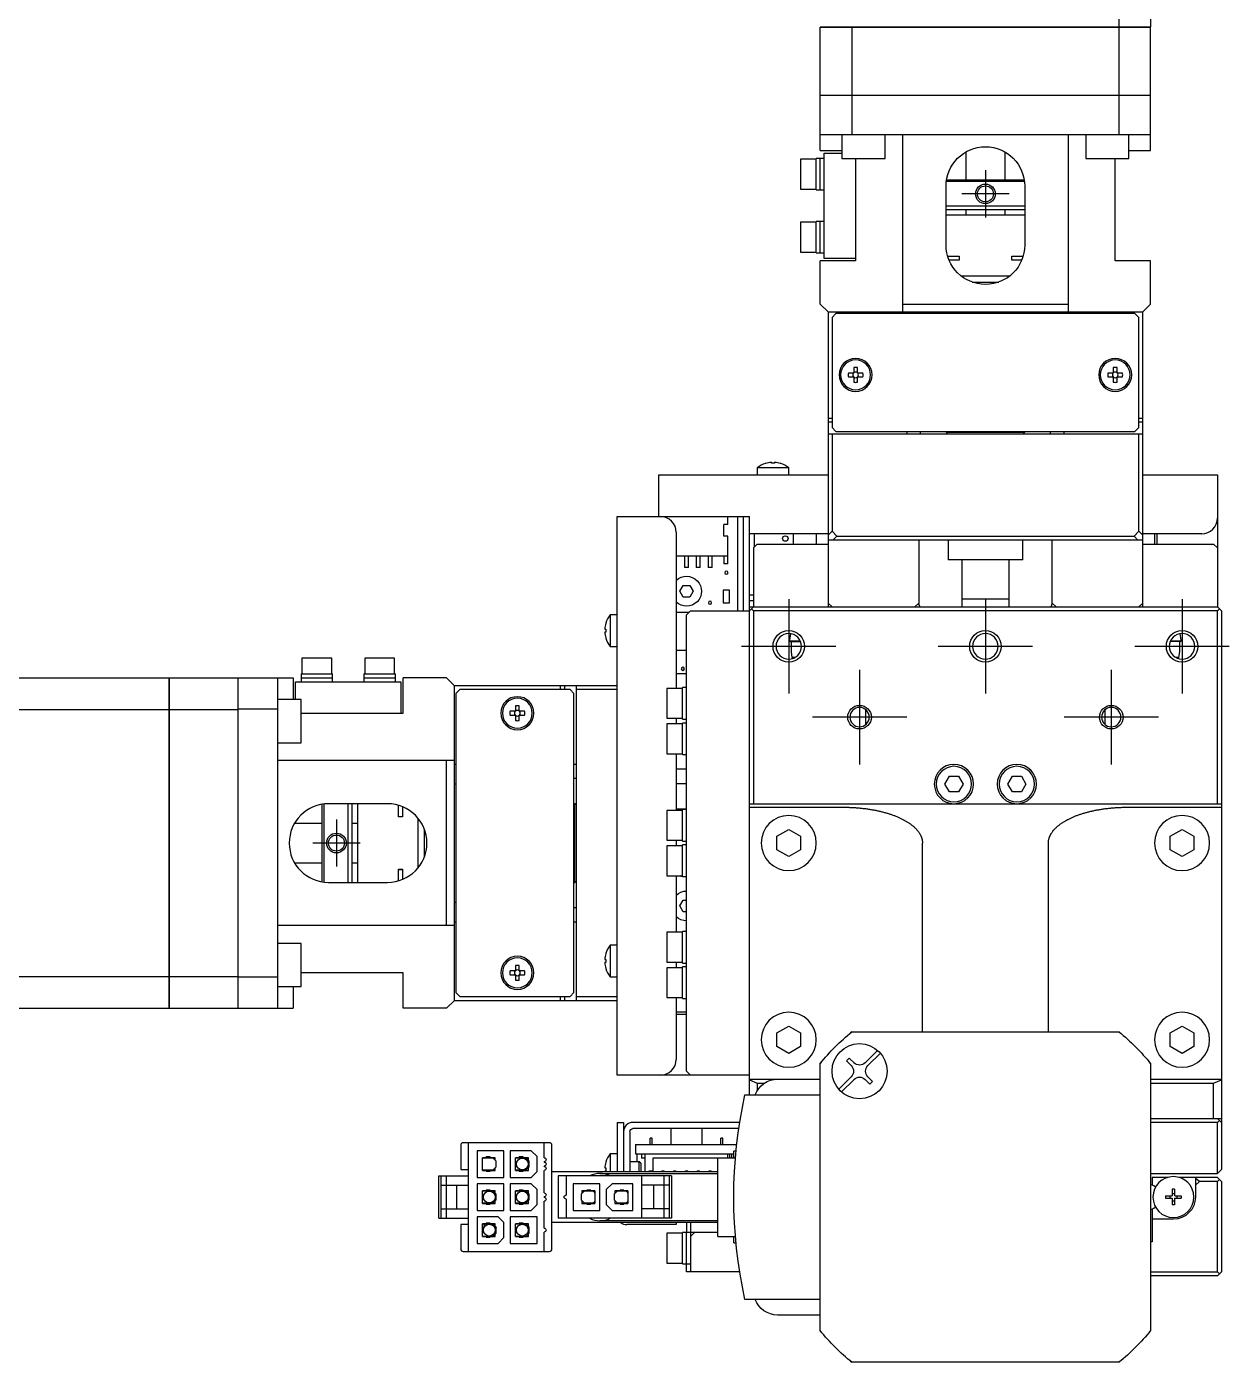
# Model space of a CAD drawing. Extents: x 0 to 1659, y -8 to 1394.
# Drawn here: x 636.3 to 789.2, y 543.5 to 713.2 of the extents above; entities that cross this region are included whole.
import ezdxf

# ---------------------------------------------------------------- set-up
doc = ezdxf.new("R2010")
doc.units = 0
doc.header["$LTSCALE"] = 0.5
doc.linetypes.add('CENTER', pattern=[50.8, 31.75, -6.35, 6.35, -6.35])
for name, color, linetype in [('MSM_CENTER', 1, 'CENTER'), ('MSM_CONTINUOUS', 7, 'CONTINUOUS'), ('MSM_NARROW', 5, 'CONTINUOUS')]:
    doc.layers.add(name, color=color, linetype=linetype)

msp = doc.modelspace()

# ---------------------------------------------------------------- linework, layer by layer
at = {"layer": 'MSM_CENTER'}
for p, q in [((758.15, 694.97), (758.15, 688.97)), ((761.15, 691.97), (755.15, 691.97)), ((733.15, 640.47), (733.15, 628.47)), ((758.15, 640.47), (758.15, 628.47)), ((783.15, 640.47), (783.15, 628.47)), ((739.15, 634.47), (727.15, 634.47)), ((764.15, 634.47), (752.15, 634.47)), ((789.15, 634.47), (777.15, 634.47)), ((742.15, 631.47), (742.15, 619.47)), ((774.15, 631.47), (774.15, 619.47)), ((748.15, 625.47), (736.15, 625.47)), ((780.15, 625.47), (768.15, 625.47)), ((675.65, 612.47), (675.65, 606.47)), ((678.65, 609.47), (672.65, 609.47))]:
    msp.add_line(p, q, dxfattribs=at)
at = {"layer": 'MSM_CONTINUOUS'}
for p, q in [((775.12, 737.17), (775.12, 713.22)), ((779.15, 737.17), (779.15, 713.22)), ((737.15, 713.22), (779.15, 713.22)), ((737.15, 713.17), (779.15, 713.17)), ((737.15, 697.47), (737.15, 713.17)), ((737.2, 713.22), (737.2, 713.17)), ((741.18, 713.17), (741.18, 704.47)), ((741.44, 713.22), (741.44, 713.17)), ((774.87, 713.22), (774.87, 713.17)), ((775.12, 713.17), (775.12, 704.47)), ((779.1, 713.22), (779.1, 713.17)), ((779.15, 697.47), (779.15, 713.17)), ((779.15, 704.47), (737.15, 704.47)), ((741.15, 704.47), (741.15, 699.47)), ((775.15, 699.47), (775.15, 704.47)), ((779.15, 699.47), (737.15, 699.47)), ((739.9, 699.47), (739.9, 696.47)), ((745.4, 696.47), (745.4, 699.47)), ((747.65, 676.97), (747.65, 699.47)), ((768.65, 699.47), (768.65, 676.97)), ((770.9, 699.47), (770.9, 696.47)), ((776.4, 696.47), (776.4, 699.47)), ((734.65, 696.37), (734.65, 692.57)), ((736.65, 696.37), (734.65, 696.37)), ((736.65, 692.47), (736.65, 696.47)), ((737.65, 696.47), (736.65, 696.47)), ((737.15, 697.47), (739.9, 697.47)), ((737.15, 692.47), (737.15, 696.47)), ((737.65, 683.77), (737.65, 697.17)), ((737.65, 697.17), (739.9, 697.17)), ((739.9, 696.47), (745.4, 696.47)), ((741.65, 696.47), (741.65, 683.47)), ((755.65, 697.3), (755.65, 693.77)), ((760.65, 693.77), (760.65, 697.3)), ((770.9, 696.47), (776.4, 696.47)), ((774.65, 683.47), (774.65, 696.47)), ((776.4, 697.47), (779.15, 697.47)), ((753.15, 685.47), (753.15, 692.97)), ((763.12, 693.57), (753.19, 693.57)), ((753.22, 693.77), (763.09, 693.77)), ((763.15, 692.97), (763.15, 685.47)), ((734.65, 692.57), (736.65, 692.57)), ((736.65, 692.47), (737.65, 692.47)), ((753.15, 690.47), (763.15, 690.47)), ((753.15, 689.97), (763.15, 689.97)), ((763.15, 689.27), (753.15, 689.27)), ((755.65, 689.97), (755.65, 689.27)), ((760.65, 689.27), (760.65, 689.97)), ((734.65, 688.37), (734.65, 684.57)), ((736.65, 688.37), (734.65, 688.37)), ((736.65, 684.47), (736.65, 688.47)), ((737.65, 688.47), (736.65, 688.47)), ((737.15, 684.47), (737.15, 688.47)), ((734.65, 684.57), (736.65, 684.57)), ((736.65, 684.47), (737.65, 684.47)), ((741.65, 683.47), (737.15, 683.47)), ((737.15, 677.97), (737.15, 683.47)), ((741.65, 683.77), (737.65, 683.77)), ((753.35, 684.07), (754.82, 684.07)), ((754.82, 683.57), (753.53, 683.57)), ((754.8, 684.07), (754.8, 683.57)), ((754.82, 684.07), (754.82, 683.57)), ((761.49, 684.07), (762.95, 684.07)), ((761.49, 683.57), (761.49, 684.07)), ((762.78, 683.57), (761.49, 683.57)), ((761.5, 683.57), (761.5, 684.07)), ((779.15, 683.47), (774.65, 683.47)), ((779.15, 677.97), (779.15, 683.47)), ((755.02, 681.57), (761.28, 681.57)), ((756.45, 680.77), (759.86, 680.77)), ((756.9, 680.77), (756.9, 680.63)), ((759.4, 680.63), (759.4, 680.77)), ((737.15, 677.97), (738.15, 676.97)), ((747.65, 677.97), (768.65, 677.97)), ((778.15, 676.97), (779.15, 677.97)), ((738.15, 676.97), (778.15, 676.97)), ((738.15, 676.97), (738.15, 639.47)), ((739.15, 676.77), (738.65, 676.27)), ((738.65, 676.27), (738.65, 662.27)), ((777.15, 676.77), (739.15, 676.77)), ((748.15, 676.97), (748.15, 676.77)), ((750.65, 676.97), (750.65, 676.77)), ((765.65, 676.77), (765.65, 676.97)), ((768.15, 676.77), (768.15, 676.97)), ((777.65, 676.27), (777.15, 676.77)), ((777.65, 662.27), (777.65, 676.27)), ((778.15, 639.47), (778.15, 676.97)), ((741.41, 669.21), (740.73, 669.21)), ((741.41, 669.89), (741.41, 669.21)), ((741.89, 669.21), (741.89, 669.89)), ((742.57, 669.21), (741.89, 669.21)), ((774.41, 669.21), (773.73, 669.21)), ((774.41, 669.89), (774.41, 669.21)), ((774.89, 669.21), (774.89, 669.89)), ((775.57, 669.21), (774.89, 669.21)), ((740.73, 668.73), (741.41, 668.73)), ((741.41, 668.73), (741.41, 668.05)), ((741.89, 668.05), (741.89, 668.73)), ((741.89, 668.73), (742.57, 668.73)), ((773.73, 668.73), (774.41, 668.73)), ((774.41, 668.73), (774.41, 668.05)), ((774.89, 668.05), (774.89, 668.73)), ((774.89, 668.73), (775.57, 668.73)), ((738.15, 663.47), (738.65, 663.47)), ((738.65, 662.97), (738.15, 662.97)), ((738.65, 662.27), (739.15, 661.77)), ((777.15, 661.77), (777.65, 662.27)), ((777.65, 663.47), (778.15, 663.47)), ((778.15, 662.97), (777.65, 662.97)), ((738.15, 661.47), (778.15, 661.47)), ((738.65, 661.47), (738.65, 649.09)), ((739.15, 661.77), (777.15, 661.77)), ((748.15, 661.77), (748.15, 661.47)), ((749.9, 661.47), (749.9, 661.77)), ((753.15, 661.77), (753.15, 661.67)), ((753.15, 661.67), (763.15, 661.67)), ((753.15, 661.67), (753.35, 661.47)), ((762.95, 661.47), (763.15, 661.67)), ((763.15, 661.67), (763.15, 661.77)), ((766.4, 661.77), (766.4, 661.47)), ((768.15, 661.47), (768.15, 661.77)), ((777.65, 649.09), (777.65, 661.47)), ((733.15, 657.17), (729.15, 657.17)), ((729.15, 657.17), (729.15, 656.27)), ((730.22, 657.73), (730.2, 657.73)), ((730.95, 657.73), (730.95, 657.86)), ((731.35, 657.73), (730.95, 657.73)), ((731.35, 657.86), (731.35, 657.73)), ((732.1, 657.73), (732.08, 657.73)), ((733.15, 656.27), (733.15, 657.17)), ((716.65, 656.27), (738.15, 656.27)), ((716.65, 650.97), (716.65, 656.27)), ((778.15, 656.27), (787.65, 656.27)), ((787.65, 656.27), (787.65, 639.47)), ((711.35, 579.97), (711.35, 650.97)), ((711.35, 650.97), (728.15, 650.97)), ((725.4, 649.97), (725.4, 650.97)), ((726.65, 650.97), (726.65, 638.97)), ((727.35, 650.97), (727.35, 638.97)), ((728.15, 577.47), (728.15, 650.97)), ((718.85, 648.97), (718.85, 629.12)), ((725.4, 649.97), (724.9, 649.97)), ((724.9, 648.47), (724.9, 649.97)), ((725.4, 648.47), (724.9, 648.47)), ((725.4, 644.97), (725.4, 648.47)), ((738.15, 648.77), (728.15, 648.77)), ((728.81, 647.13), (728.81, 648.77)), ((733.71, 648.77), (733.71, 647.47)), ((736.65, 648.77), (736.65, 647.47)), ((738.15, 648.59), (738.65, 649.09)), ((738.65, 649.09), (739.27, 648.47)), ((739.27, 648.47), (738.77, 647.97)), ((739.27, 648.47), (777.04, 648.47)), ((777.04, 648.47), (777.65, 649.09)), ((777.54, 647.97), (777.04, 648.47)), ((777.65, 649.09), (778.15, 648.59)), ((785.65, 648.77), (778.15, 648.77)), ((779.65, 648.77), (779.65, 647.47)), ((779.95, 648.77), (779.95, 647.47)), ((729.15, 647.47), (728.65, 646.97)), ((728.65, 646.97), (728.65, 639.47)), ((729.15, 647.47), (738.15, 647.47)), ((778.15, 647.97), (738.15, 647.97)), ((749.67, 647.97), (749.67, 639.97)), ((753.4, 647.97), (753.4, 645.47)), ((762.9, 645.47), (762.9, 647.97)), ((766.64, 639.97), (766.64, 647.97)), ((778.15, 647.47), (787.15, 647.47)), ((787.65, 646.97), (787.15, 647.47)), ((718.85, 645.97), (725.4, 645.97)), ((718.9, 644.47), (718.9, 645.97)), ((719.9, 645.97), (719.9, 644.47)), ((720.4, 644.47), (720.4, 645.97)), ((721.4, 645.97), (721.4, 644.47)), ((721.9, 644.47), (721.9, 645.97)), ((722.9, 645.97), (722.9, 644.47)), ((723.4, 644.47), (723.4, 645.97)), ((724.9, 645.97), (724.9, 644.97)), ((762.9, 645.47), (753.4, 645.47)), ((755.15, 645.47), (755.15, 639.47)), ((761.15, 639.47), (761.15, 645.47)), ((718.9, 644.47), (718.85, 644.47)), ((720.4, 644.47), (719.9, 644.47)), ((721.9, 644.47), (721.4, 644.47)), ((723.4, 644.47), (722.9, 644.47)), ((725.4, 644.97), (724.9, 644.97)), ((719.29, 641.47), (719.72, 642.22)), ((719.72, 642.22), (720.59, 642.22)), ((720.59, 642.22), (721.02, 641.47)), ((719.72, 640.72), (719.29, 641.47)), ((720.59, 640.72), (719.72, 640.72)), ((721.02, 641.47), (720.59, 640.72)), ((724.83, 641.61), (724.83, 640.01)), ((725.63, 641.61), (724.83, 641.61)), ((724.83, 640.01), (725.63, 640.01)), ((725.63, 640.01), (725.63, 641.61)), ((728.65, 640.97), (728.15, 640.97)), ((728.65, 640.27), (728.15, 640.27)), ((738.65, 639.47), (738.15, 639.97)), ((749.67, 639.97), (749.17, 639.47)), ((761.15, 640.47), (755.15, 640.47)), ((767.14, 639.47), (766.64, 639.97)), ((778.15, 639.97), (777.65, 639.47)), ((710.45, 638.47), (710.45, 634.47)), ((711.35, 638.47), (710.45, 638.47)), ((718.85, 638.82), (720.5, 638.82)), ((720.65, 638.97), (720.15, 638.47)), ((720.15, 580.47), (720.15, 638.47)), ((720.65, 638.97), (728.15, 638.97)), ((728.15, 639.47), (787.65, 639.47)), ((728.4, 639.22), (728.15, 638.97)), ((728.65, 639.47), (728.4, 639.22)), ((728.65, 638.97), (728.4, 639.22)), ((728.65, 638.97), (728.65, 614.47)), ((787.65, 638.97), (728.65, 638.97)), ((788.15, 638.97), (787.65, 639.47)), ((787.9, 639.22), (787.65, 638.97)), ((787.65, 614.47), (787.65, 638.97)), ((788.15, 638.97), (788.15, 567.97)), ((709.77, 636.67), (709.9, 636.67)), ((709.9, 637.42), (709.9, 637.4)), ((709.9, 636.67), (709.9, 636.27)), ((709.9, 636.27), (709.77, 636.27)), ((709.9, 635.54), (709.9, 635.52)), ((733.38, 636.08), (733.25, 635.25)), ((733.25, 635.25), (733.25, 635.17)), ((733.25, 635.17), (733.26, 635.07)), ((733.25, 635.17), (734.61, 635.17)), ((733.25, 635.17), (733.35, 635.07)), ((733.26, 635.07), (734.66, 635.07)), ((733.46, 635.07), (733.45, 633.75)), ((783.05, 635.07), (781.65, 635.07)), ((781.69, 635.17), (783.05, 635.17)), ((782.85, 633.75), (782.85, 635.07)), ((783.05, 635.25), (782.92, 636.11)), ((782.95, 635.07), (783.05, 635.17)), ((783.05, 635.17), (783.05, 635.25)), ((783.05, 635.17), (783.05, 635.25)), ((783.05, 635.07), (783.05, 635.17)), ((710.45, 634.47), (711.35, 634.47)), ((720.15, 633.92), (718.85, 633.92)), ((733.45, 633.75), (733.55, 633.07)), ((782.75, 633.07), (782.85, 633.75)), ((675.05, 632.97), (671.25, 632.97)), ((671.25, 632.97), (671.25, 630.97)), ((675.05, 630.97), (675.05, 632.97)), ((683.05, 632.97), (679.25, 632.97)), ((679.25, 632.97), (679.25, 630.97)), ((683.05, 630.97), (683.05, 632.97)), ((733.55, 633.07), (733.81, 632.99)), ((733.97, 633.07), (733.59, 633.07)), ((782.75, 633.07), (782.34, 633.07)), ((782.49, 632.99), (782.75, 633.07)), ((618.15, 630.47), (654.4, 630.47)), ((654.4, 588.47), (654.4, 630.47)), ((654.4, 630.42), (654.45, 630.42)), ((654.45, 588.47), (654.45, 630.47)), ((654.45, 630.47), (670.15, 630.47)), ((663.15, 588.47), (663.15, 630.47)), ((668.15, 630.47), (668.15, 588.47)), ((670.15, 630.47), (670.15, 627.72)), ((670.45, 627.72), (670.45, 629.97)), ((670.45, 629.97), (683.85, 629.97)), ((671.15, 630.97), (675.15, 630.97)), ((671.15, 630.97), (671.15, 629.97)), ((671.15, 630.47), (675.15, 630.47)), ((675.15, 629.97), (675.15, 630.97)), ((679.15, 630.97), (683.15, 630.97)), ((679.15, 630.97), (679.15, 629.97)), ((679.15, 630.47), (683.15, 630.47)), ((683.15, 629.97), (683.15, 630.97)), ((683.85, 629.97), (683.85, 625.97)), ((684.15, 625.97), (684.15, 630.47)), ((689.65, 630.47), (684.15, 630.47)), ((690.65, 629.47), (689.65, 630.47)), ((720.15, 630.97), (718.85, 630.97)), ((690.65, 589.47), (690.65, 629.47)), ((711.35, 629.47), (690.65, 629.47)), ((691.35, 628.97), (690.85, 628.47)), ((690.85, 628.47), (690.85, 590.47)), ((705.35, 628.97), (691.35, 628.97)), ((704.15, 628.97), (704.15, 629.47)), ((704.65, 629.47), (704.65, 628.97)), ((705.85, 628.47), (705.35, 628.97)), ((705.85, 590.47), (705.85, 628.47)), ((706.15, 589.47), (706.15, 629.47)), ((711.35, 628.97), (706.15, 628.97)), ((717.65, 629.12), (717.65, 625.32)), ((719.65, 629.12), (717.65, 629.12)), ((719.65, 625.22), (719.65, 629.22)), ((720.15, 629.22), (719.65, 629.22)), ((630.45, 626.44), (654.4, 626.44)), ((654.45, 626.44), (663.15, 626.44)), ((668.15, 626.47), (663.15, 626.47)), ((671.15, 627.72), (668.15, 627.72)), ((671.15, 622.22), (671.15, 627.72)), ((698.41, 626.89), (698.41, 626.21)), ((698.89, 626.21), (698.89, 626.89)), ((742.95, 624.54), (742.95, 626.41)), ((773.35, 626.41), (773.35, 624.54)), ((654.4, 626.19), (654.45, 626.19)), ((671.15, 625.97), (684.15, 625.97)), ((698.41, 626.21), (697.73, 626.21)), ((697.73, 625.73), (698.41, 625.73)), ((698.41, 625.73), (698.41, 625.05)), ((699.57, 626.21), (698.89, 626.21)), ((698.89, 625.05), (698.89, 625.73)), ((698.89, 625.73), (699.57, 625.73)), ((717.65, 625.32), (719.65, 625.32)), ((718.85, 625.32), (718.85, 624.62)), ((719.65, 625.22), (720.15, 625.22)), ((719.65, 620.72), (719.65, 624.72)), ((720.15, 624.72), (719.65, 624.72)), ((717.65, 624.62), (717.65, 620.82)), ((719.65, 624.62), (717.65, 624.62)), ((668.15, 622.22), (671.15, 622.22)), ((690.65, 619.97), (668.15, 619.97)), ((689.65, 598.97), (689.65, 619.97)), ((717.65, 620.82), (719.65, 620.82)), ((718.85, 620.82), (718.85, 613.62)), ((719.65, 620.72), (720.15, 620.72)), ((690.85, 619.47), (690.65, 619.47)), ((706.15, 619.47), (705.85, 619.47)), ((718.85, 618.89), (720.15, 618.89)), ((753, 616.97), (753.58, 617.97)), ((753.58, 617.97), (754.73, 617.97)), ((754.73, 617.97), (755.31, 616.97)), ((761, 616.97), (761.58, 617.97)), ((761.58, 617.97), (762.73, 617.97)), ((762.73, 617.97), (763.31, 616.97)), ((690.85, 616.97), (690.65, 616.97)), ((705.85, 617.72), (706.15, 617.72)), ((720.15, 617.01), (718.85, 617.01)), ((753.58, 615.97), (753, 616.97)), ((755.31, 616.97), (754.73, 615.97)), ((761.58, 615.97), (761, 616.97)), ((763.31, 616.97), (762.73, 615.97)), ((754.73, 615.97), (753.58, 615.97)), ((762.73, 615.97), (761.58, 615.97)), ((673.85, 604.54), (673.85, 614.41)), ((674.05, 614.44), (674.05, 604.51)), ((682.15, 614.47), (674.65, 614.47)), ((677.15, 604.47), (677.15, 614.47)), ((677.65, 604.47), (677.65, 614.47)), ((678.35, 614.47), (678.35, 604.47)), ((683.55, 612.81), (683.55, 614.27)), ((684.05, 612.82), (683.55, 612.82)), ((684.05, 612.81), (683.55, 612.81)), ((684.05, 614.1), (684.05, 612.81)), ((705.95, 614.47), (705.85, 614.47)), ((705.95, 604.47), (705.95, 614.47)), ((706.15, 614.27), (705.95, 614.47)), ((717.65, 613.62), (717.65, 609.82)), ((719.65, 613.62), (717.65, 613.62)), ((718.85, 613.81), (720.15, 613.81)), ((719.65, 609.72), (719.65, 613.72)), ((720.15, 613.72), (719.65, 613.72)), ((728.15, 614.47), (788.15, 614.47)), ((728.15, 614.02), (740.15, 614.02)), ((776.15, 614.02), (788.15, 614.02)), ((673.85, 611.97), (670.32, 611.97)), ((678.35, 611.97), (677.65, 611.97)), ((686.05, 606.34), (686.05, 612.6)), ((686.85, 607.77), (686.85, 611.18)), ((731.65, 610.34), (733.15, 611.21)), ((733.15, 611.21), (734.65, 610.34)), ((781.65, 610.34), (783.15, 611.21)), ((783.15, 611.21), (784.65, 610.34)), ((686.99, 610.72), (686.85, 610.72)), ((717.65, 609.82), (719.65, 609.82)), ((718.85, 609.82), (718.85, 609.12)), ((719.65, 609.72), (720.15, 609.72)), ((731.65, 608.61), (731.65, 610.34)), ((734.65, 610.34), (734.65, 608.61)), ((750.15, 585.47), (750.15, 609.46)), ((766.15, 585.47), (766.15, 609.46)), ((781.65, 608.61), (781.65, 610.34)), ((784.65, 610.34), (784.65, 608.61)), ((686.85, 608.22), (686.99, 608.22)), ((717.65, 609.12), (717.65, 605.32)), ((719.65, 609.12), (717.65, 609.12)), ((719.65, 605.22), (719.65, 609.22)), ((720.15, 609.22), (719.65, 609.22)), ((733.15, 607.74), (731.65, 608.61)), ((734.65, 608.61), (733.15, 607.74)), ((783.15, 607.74), (781.65, 608.61)), ((784.65, 608.61), (783.15, 607.74)), ((670.32, 606.97), (673.85, 606.97)), ((677.65, 606.97), (678.35, 606.97)), ((683.55, 606.14), (684.05, 606.14)), ((683.55, 604.67), (683.55, 606.14)), ((683.55, 606.12), (684.05, 606.12)), ((684.05, 606.14), (684.05, 604.85)), ((674.65, 604.47), (682.15, 604.47)), ((705.85, 604.47), (705.95, 604.47)), ((705.95, 604.47), (706.15, 604.67)), ((717.65, 605.32), (719.65, 605.32)), ((718.85, 605.32), (718.85, 598.12)), ((719.65, 605.22), (720.15, 605.22)), ((690.65, 601.97), (690.85, 601.97)), ((706.15, 601.22), (705.85, 601.22)), ((719.29, 601.47), (719.72, 602.22)), ((719.72, 600.72), (719.29, 601.47)), ((719.72, 602.22), (720.15, 602.22)), ((690.65, 599.47), (690.85, 599.47)), ((705.85, 599.47), (706.15, 599.47)), ((720.15, 600.72), (719.72, 600.72)), ((690.65, 598.97), (668.15, 598.97)), ((717.65, 598.12), (717.65, 594.32)), ((719.65, 598.12), (717.65, 598.12)), ((719.65, 594.22), (719.65, 598.22)), ((720.15, 598.22), (719.65, 598.22)), ((671.15, 596.72), (668.15, 596.72)), ((671.15, 591.22), (671.15, 596.72)), ((710.45, 596.47), (710.45, 592.47)), ((711.35, 596.47), (710.45, 596.47)), ((709.77, 594.67), (709.9, 594.67)), ((709.9, 594.27), (709.77, 594.27)), ((709.9, 595.42), (709.9, 595.4)), ((709.9, 594.67), (709.9, 594.27)), ((717.65, 594.32), (719.65, 594.32)), ((718.85, 594.32), (718.85, 593.62)), ((719.65, 594.22), (720.15, 594.22)), ((630.45, 592.5), (654.4, 592.5)), ((654.4, 592.76), (654.45, 592.76)), ((654.45, 592.5), (663.15, 592.5)), ((663.15, 592.47), (668.15, 592.47)), ((684.15, 592.97), (671.15, 592.97)), ((684.15, 588.47), (684.15, 592.97)), ((698.41, 593.21), (697.73, 593.21)), ((697.73, 592.73), (698.41, 592.73)), ((698.41, 593.89), (698.41, 593.21)), ((698.41, 592.73), (698.41, 592.05)), ((698.89, 593.21), (698.89, 593.89)), ((699.57, 593.21), (698.89, 593.21)), ((698.89, 592.05), (698.89, 592.73)), ((698.89, 592.73), (699.57, 592.73)), ((709.9, 593.54), (709.9, 593.52)), ((710.45, 592.47), (711.35, 592.47)), ((717.65, 593.62), (717.65, 589.82)), ((719.65, 593.62), (717.65, 593.62)), ((719.65, 589.72), (719.65, 593.72)), ((720.15, 593.72), (719.65, 593.72)), ((668.15, 591.22), (671.15, 591.22)), ((670.15, 591.22), (670.15, 588.47)), ((689.65, 588.47), (690.65, 589.47)), ((690.65, 589.47), (711.35, 589.47)), ((690.85, 590.47), (691.35, 589.97)), ((691.35, 589.97), (705.35, 589.97)), ((704.15, 589.47), (704.15, 589.97)), ((704.65, 589.97), (704.65, 589.47)), ((705.35, 589.97), (705.85, 590.47)), ((706.15, 589.97), (711.35, 589.97)), ((717.65, 589.82), (719.65, 589.82)), ((718.85, 589.82), (718.85, 581.97)), ((719.65, 589.72), (720.15, 589.72)), ((630.45, 588.47), (654.4, 588.47)), ((654.4, 588.52), (654.45, 588.52)), ((654.45, 588.47), (670.15, 588.47)), ((689.65, 588.47), (684.15, 588.47)), ((720.15, 587.97), (718.85, 587.97)), ((720.15, 587.67), (718.85, 587.67)), ((731.65, 585.34), (733.15, 586.21)), ((733.15, 586.21), (734.65, 585.34)), ((781.65, 585.34), (783.15, 586.21)), ((783.15, 586.21), (784.65, 585.34)), ((731.65, 583.61), (731.65, 585.34)), ((734.65, 585.34), (734.65, 583.61)), ((741.15, 585.47), (741.02, 585.34)), ((741.18, 585.47), (775.12, 585.47)), ((775.28, 585.34), (775.15, 585.47)), ((781.65, 583.61), (781.65, 585.34)), ((784.65, 585.34), (784.65, 583.61)), ((733.15, 582.74), (731.65, 583.61)), ((734.65, 583.61), (733.15, 582.74)), ((742.86, 581.53), (744.44, 583.12)), ((744.8, 582.77), (743.21, 581.18)), ((783.15, 582.74), (781.65, 583.61)), ((784.65, 583.61), (783.15, 582.74)), ((737.28, 581.6), (737.15, 581.47)), ((737.15, 547.5), (737.15, 581.44)), ((740.49, 581.78), (740.84, 582.13)), ((741.09, 581.18), (740.49, 581.78)), ((740.84, 582.13), (741.45, 581.53)), ((779.15, 581.47), (779.02, 581.6)), ((779.15, 581.44), (779.15, 547.5)), ((728.15, 579.97), (711.35, 579.97)), ((720.15, 580.47), (720.65, 579.97)), ((728.15, 579.47), (737.15, 579.47)), ((728.15, 579.38), (729.15, 578.93)), ((729.15, 578.93), (729.15, 578)), ((729.15, 578.93), (730.01, 578.93)), ((739.51, 578.18), (741.09, 579.77)), ((741.45, 579.41), (739.86, 577.83)), ((743.46, 578.81), (742.86, 579.41)), ((743.21, 579.77), (743.81, 579.17)), ((743.81, 579.17), (743.46, 578.81)), ((779.15, 579.47), (788.15, 579.47)), ((779.15, 578.93), (787.15, 578.93)), ((787.15, 578.93), (788.15, 579.38)), ((787.15, 574.47), (787.15, 578.93)), ((727.58, 577.47), (737.15, 577.47)), ((711.35, 573.97), (712.15, 573.97)), ((711.35, 573.97), (711.35, 567.72)), ((712.15, 573.97), (712.15, 567.72)), ((726.91, 573.97), (713.35, 573.97)), ((779.15, 574.47), (788.15, 574.47)), ((787.65, 573.97), (779.15, 573.97)), ((787.65, 574.47), (788.15, 573.97)), ((787.65, 573.97), (787.9, 574.22)), ((787.65, 567.47), (787.65, 573.97)), ((712.95, 572.77), (712.95, 567.72)), ((726.79, 573.17), (713.35, 573.17)), ((718.15, 573.17), (718.15, 571.17)), ((722.15, 571.17), (722.15, 573.17)), ((691.45, 571.07), (691.45, 567.97)), ((702.75, 571.37), (691.75, 571.37)), ((692.45, 557.57), (692.45, 571.37)), ((693.55, 570.37), (693.55, 566.97)), ((696.95, 570.37), (693.55, 570.37)), ((696.95, 566.97), (696.95, 570.37)), ((697.75, 570.37), (697.75, 566.97)), ((700.4, 570.37), (697.75, 570.37)), ((701.15, 569.62), (700.4, 570.37)), ((702.05, 569.47), (702.05, 571.37)), ((703.05, 557.87), (703.05, 571.07)), ((713.65, 571.17), (726.53, 571.17)), ((713.65, 571.17), (713.65, 569.97)), ((715.53, 571.17), (715.53, 571.97)), ((715.78, 571.97), (715.53, 571.97)), ((715.78, 571.17), (715.78, 571.97)), ((724.78, 571.97), (724.53, 571.97)), ((724.53, 571.17), (724.53, 571.97)), ((724.78, 571.17), (724.78, 571.97)), ((694.2, 567.87), (694.2, 569.47)), ((694.7, 569.47), (694.2, 569.47)), ((695.58, 569.42), (694.2, 569.42)), ((695.2, 569.57), (694.7, 569.57)), ((694.7, 569.42), (694.7, 569.57)), ((695.2, 569.42), (695.2, 569.57)), ((695.85, 569.47), (695.2, 569.47)), ((695.85, 569.15), (695.58, 569.42)), ((695.85, 569.15), (695.85, 569.47)), ((695.95, 569.05), (695.85, 569.15)), ((695.95, 568.3), (695.95, 569.05)), ((698.9, 569.47), (698.4, 569.47)), ((698.4, 567.87), (698.4, 569.47)), ((699.78, 569.42), (698.4, 569.42)), ((698.56, 568.89), (698.4, 568.36)), ((699.4, 569.57), (698.9, 569.57)), ((698.9, 569.42), (698.9, 569.57)), ((699.4, 569.42), (699.4, 569.57)), ((700.05, 569.47), (699.4, 569.47)), ((700.15, 569.05), (699.78, 569.42)), ((700.05, 569.15), (700.05, 569.47)), ((700.15, 568.3), (700.15, 569.05)), ((701.15, 567.72), (701.15, 569.62)), ((702.05, 568.92), (702.05, 568.97)), ((709.9, 568.92), (709.9, 568.9)), ((710.45, 569.97), (710.45, 567.72)), ((711.35, 569.97), (710.45, 569.97)), ((714.15, 568.97), (712.95, 568.97)), ((713.65, 569.97), (726.15, 569.97)), ((713.9, 568.97), (713.9, 569.97)), ((714.15, 567.72), (714.15, 568.97)), ((714.35, 568.77), (714.15, 568.97)), ((714.35, 568.77), (714.35, 567.72)), ((714.45, 569.97), (714.45, 569.42)), ((714.9, 569.42), (714.45, 569.42)), ((714.9, 567.72), (714.9, 569.97)), ((715.9, 569.47), (726.37, 569.47)), ((715.9, 567.82), (715.9, 569.47)), ((724.15, 559.47), (724.15, 569.47)), ((725.4, 569.47), (725.4, 569.97)), ((725.63, 569.97), (725.63, 569.47)), ((725.86, 569.97), (725.86, 569.47)), ((726.15, 569.47), (726.15, 570.29)), ((726.44, 570.29), (726.15, 570.29)), ((688.65, 561.77), (688.65, 567.17)), ((688.65, 567.17), (692.45, 567.17)), ((688.95, 561.77), (688.95, 567.17)), ((689.65, 561.77), (689.65, 567.17)), ((691.45, 567.97), (692.45, 567.97)), ((693.55, 566.97), (696.95, 566.97)), ((694.2, 567.92), (695.58, 567.92)), ((694.2, 567.87), (694.7, 567.87)), ((694.7, 567.92), (694.7, 567.77)), ((694.7, 567.77), (695.2, 567.77)), ((695.2, 567.77), (695.2, 567.92)), ((695.2, 567.87), (695.85, 567.87)), ((695.58, 567.92), (695.85, 568.2)), ((695.85, 568.2), (695.95, 568.3)), ((695.85, 567.87), (695.85, 568.2)), ((697.75, 566.97), (700.4, 566.97)), ((698.4, 567.92), (699.78, 567.92)), ((698.4, 567.87), (698.9, 567.87)), ((698.9, 567.92), (698.9, 567.77)), ((698.9, 567.77), (699.4, 567.77)), ((699.4, 567.77), (699.4, 567.92)), ((699.4, 567.87), (700.05, 567.87)), ((699.78, 567.92), (700.15, 568.3)), ((699.86, 568.01), (700, 568.46)), ((700.05, 567.87), (700.05, 568.2)), ((700.4, 566.97), (701.15, 567.72)), ((702.05, 568.37), (702.05, 568.42)), ((702.05, 565), (702.05, 567.87)), ((703.05, 567.72), (724.15, 567.72)), ((703.85, 567.17), (703.85, 561.77)), ((718.25, 567.17), (703.85, 567.17)), ((704.85, 567.17), (704.85, 564.72)), ((709.15, 567.47), (724.15, 567.47)), ((709.77, 568.17), (709.9, 568.17)), ((709.9, 567.77), (709.77, 567.77)), ((709.9, 568.17), (709.9, 567.77)), ((714.45, 567.17), (714.45, 561.77)), ((715.4, 567.72), (715.4, 567.82)), ((715.4, 567.82), (715.9, 567.82)), ((717.25, 567.17), (717.25, 561.77)), ((717.95, 567.17), (717.95, 561.77)), ((718.25, 567.17), (718.25, 561.77)), ((779.15, 567.47), (787.65, 567.47)), ((779.35, 566.97), (779.35, 566.02)), ((781.34, 566.97), (779.35, 566.97)), ((787.65, 566.97), (782.77, 566.97)), ((784.85, 566.97), (784.85, 564.47)), ((788.15, 567.97), (787.65, 567.47)), ((787.65, 566.97), (788.15, 566.47)), ((688.95, 565.97), (692.45, 565.97)), ((690.95, 562.97), (690.95, 565.97)), ((696.95, 566.17), (693.55, 566.17)), ((693.55, 566.17), (693.55, 562.77)), ((694.7, 565.27), (694.2, 565.27)), ((694.2, 563.67), (694.2, 565.27)), ((695.2, 565.37), (694.7, 565.37)), ((694.7, 565.22), (694.7, 565.37)), ((695.2, 565.22), (695.2, 565.37)), ((695.85, 565.27), (695.2, 565.27)), ((695.85, 564.95), (695.85, 565.27)), ((696.95, 562.77), (696.95, 566.17)), ((697.75, 566.17), (697.75, 562.77)), ((700.4, 566.17), (697.75, 566.17)), ((698.4, 563.67), (698.4, 565.27)), ((698.9, 565.27), (698.4, 565.27)), ((699.4, 565.37), (698.9, 565.37)), ((698.9, 565.22), (698.9, 565.37)), ((699.4, 565.22), (699.4, 565.37)), ((700.05, 565.27), (699.4, 565.27)), ((700.05, 564.95), (700.05, 565.27)), ((701.15, 565.42), (700.4, 566.17)), ((701.15, 563.52), (701.15, 565.42)), ((705.75, 566.17), (705.75, 562.77)), ((709.15, 566.17), (705.75, 566.17)), ((707.5, 565.27), (706.85, 565.27)), ((706.85, 565.27), (706.85, 564.95)), ((708, 565.37), (707.5, 565.37)), ((707.5, 565.37), (707.5, 565.22)), ((708, 565.37), (708, 565.22)), ((708.5, 565.27), (708, 565.27)), ((708.5, 565.27), (708.5, 563.67)), ((709.15, 562.77), (709.15, 566.17)), ((710.7, 566.17), (709.95, 565.42)), ((709.95, 565.42), (709.95, 563.52)), ((713.35, 566.17), (710.7, 566.17)), ((711.7, 565.27), (711.05, 565.27)), ((711.05, 565.27), (711.05, 564.95)), ((712.2, 565.37), (711.7, 565.37)), ((711.7, 565.37), (711.7, 565.22)), ((712.2, 565.37), (712.2, 565.22)), ((712.7, 565.27), (712.2, 565.27)), ((712.7, 565.27), (712.7, 563.67)), ((713.35, 562.77), (713.35, 566.17)), ((717.95, 565.97), (714.45, 565.97)), ((715.95, 565.97), (715.95, 562.97)), ((779.35, 566.02), (779.65, 565.85)), ((782.2, 565.47), (781.91, 565.47)), ((781.91, 565.47), (781.91, 564.68)), ((782.2, 565.47), (782.2, 564.68)), ((785.35, 566.47), (784.85, 566.83)), ((784.85, 565.97), (785.35, 566.47)), ((787.65, 566.47), (785.35, 566.47)), ((787.65, 566.47), (787.9, 566.72)), ((787.65, 554.97), (787.65, 566.47)), ((788.15, 566.47), (788.15, 554.97)), ((695.58, 565.22), (694.2, 565.22)), ((694.2, 563.72), (695.58, 563.72)), ((694.2, 563.67), (694.7, 563.67)), ((694.7, 563.72), (694.7, 563.57)), ((694.7, 563.57), (695.2, 563.57)), ((695.2, 563.57), (695.2, 563.72)), ((695.2, 563.67), (695.85, 563.67)), ((695.85, 564.95), (695.58, 565.22)), ((695.58, 563.72), (695.85, 564)), ((695.95, 564.85), (695.85, 564.95)), ((695.85, 564), (695.95, 564.1)), ((695.85, 563.67), (695.85, 564)), ((695.95, 564.1), (695.95, 564.85)), ((699.78, 565.22), (698.4, 565.22)), ((698.4, 565.22), (698.48, 565.22)), ((698.4, 563.73), (698.48, 563.72)), ((698.4, 563.72), (699.78, 563.72)), ((698.4, 563.67), (698.9, 563.67)), ((698.9, 563.72), (698.9, 563.57)), ((698.9, 563.57), (699.4, 563.57)), ((699.4, 563.57), (699.4, 563.72)), ((699.4, 563.67), (700.05, 563.67)), ((700.15, 564.85), (699.78, 565.22)), ((699.78, 563.72), (700.15, 564.1)), ((700.05, 563.67), (700.05, 564)), ((700.15, 564.1), (700.15, 564.85)), ((702.05, 564.45), (702.05, 564.5)), ((702.05, 560.52), (702.05, 563.95)), ((704.85, 564.22), (704.85, 561.77)), ((707.13, 565.22), (706.75, 564.85)), ((706.75, 564.85), (706.75, 564.1)), ((706.75, 564.1), (707.13, 563.72)), ((706.85, 564), (706.85, 563.67)), ((706.85, 563.67), (707.5, 563.67)), ((708.5, 565.22), (707.13, 565.22)), ((707.13, 563.72), (708.5, 563.72)), ((707.5, 563.72), (707.5, 563.57)), ((707.5, 563.57), (708, 563.57)), ((708, 563.57), (708, 563.72)), ((708, 563.67), (708.5, 563.67)), ((711.33, 565.22), (710.95, 564.85)), ((710.95, 564.85), (710.95, 564.1)), ((710.95, 564.1), (711.33, 563.72)), ((711.05, 564), (711.05, 563.67)), ((711.05, 563.67), (711.7, 563.67)), ((712.7, 565.22), (711.33, 565.22)), ((711.33, 563.72), (712.7, 563.72)), ((711.7, 563.72), (711.7, 563.57)), ((711.7, 563.57), (712.2, 563.57)), ((712.2, 563.57), (712.2, 563.72)), ((712.2, 563.67), (712.7, 563.67)), ((781.05, 564.62), (781.85, 564.62)), ((781.05, 564.62), (781.05, 564.33)), ((781.05, 564.33), (781.85, 564.33)), ((781.58, 564.62), (781.58, 564.33)), ((781.91, 564.94), (782.2, 564.94)), ((781.91, 564.27), (781.91, 563.47)), ((781.91, 564), (782.2, 564)), ((782.2, 564.27), (782.2, 563.47)), ((782.26, 564.62), (783.05, 564.62)), ((782.26, 564.33), (783.05, 564.33)), ((782.52, 564.33), (782.52, 564.62)), ((783.05, 564.62), (783.05, 564.33)), ((688.95, 562.97), (692.45, 562.97)), ((693.55, 562.77), (696.95, 562.77)), ((693.55, 561.97), (693.55, 558.57)), ((696.2, 561.97), (693.55, 561.97)), ((696.95, 561.22), (696.2, 561.97)), ((697.75, 562.77), (700.4, 562.77)), ((697.75, 561.97), (697.75, 558.57)), ((701.15, 561.97), (697.75, 561.97)), ((700.4, 562.77), (701.15, 563.52)), ((701.15, 558.57), (701.15, 561.97)), ((705.75, 562.77), (709.15, 562.77)), ((709.95, 563.52), (710.7, 562.77)), ((710.7, 562.77), (713.35, 562.77)), ((717.95, 562.97), (714.45, 562.97)), ((779.65, 563.09), (779.35, 562.92)), ((779.35, 562.92), (779.35, 558.77)), ((782.2, 563.47), (781.91, 563.47)), ((688.65, 561.77), (692.45, 561.77)), ((691.45, 560.97), (691.45, 557.87)), ((692.45, 560.97), (691.45, 560.97)), ((694.7, 561.07), (694.2, 561.07)), ((694.2, 559.47), (694.2, 561.07)), ((695.58, 561.02), (694.2, 561.02)), ((694.36, 560.48), (694.51, 561.02)), ((695.2, 561.17), (694.7, 561.17)), ((694.7, 561.02), (694.7, 561.17)), ((695.2, 561.02), (695.2, 561.17)), ((695.85, 561.07), (695.2, 561.07)), ((695.85, 560.75), (695.58, 561.02)), ((695.95, 560.62), (695.8, 560.07)), ((695.85, 560.75), (695.85, 561.07)), ((695.95, 560.65), (695.85, 560.75)), ((695.95, 559.9), (695.95, 560.65)), ((696.95, 559.32), (696.95, 561.22)), ((698.9, 561.07), (698.4, 561.07)), ((698.4, 559.47), (698.4, 561.07)), ((699.78, 561.02), (698.4, 561.02)), ((698.56, 560.06), (698.4, 560.59)), ((699.4, 561.17), (698.9, 561.17)), ((698.9, 561.02), (698.9, 561.17)), ((699.4, 561.02), (699.4, 561.17)), ((700.05, 561.07), (699.4, 561.07)), ((700.05, 560.75), (699.78, 561.02)), ((699.86, 560.94), (700, 560.49)), ((700.05, 560.75), (700.05, 561.07)), ((700.15, 560.65), (700.05, 560.75)), ((700.15, 559.9), (700.15, 560.65)), ((724.15, 561.22), (703.05, 561.22)), ((718.25, 561.77), (703.85, 561.77)), ((724.15, 561.47), (709.15, 561.47)), ((718.85, 560.97), (712.55, 560.97)), ((718.85, 561.22), (718.85, 560.97)), ((720.15, 561.22), (720.15, 559.97)), ((720.65, 561.22), (720.65, 554.97)), ((782.05, 561.67), (779.35, 561.67)), ((693.55, 558.57), (696.2, 558.57)), ((694.2, 559.52), (695.58, 559.52)), ((694.2, 559.47), (694.7, 559.47)), ((694.7, 559.52), (694.7, 559.37)), ((694.7, 559.37), (695.2, 559.37)), ((695.2, 559.37), (695.2, 559.52)), ((695.2, 559.47), (695.85, 559.47)), ((695.58, 559.52), (695.85, 559.8)), ((695.85, 559.8), (695.95, 559.9)), ((695.85, 559.47), (695.85, 559.8)), ((696.2, 558.57), (696.95, 559.32)), ((697.75, 558.57), (701.15, 558.57)), ((698.4, 559.52), (699.78, 559.52)), ((698.4, 559.47), (698.9, 559.47)), ((698.9, 559.52), (698.9, 559.37)), ((698.9, 559.37), (699.4, 559.37)), ((699.4, 559.37), (699.4, 559.52)), ((699.4, 559.47), (700.05, 559.47)), ((699.78, 559.52), (700.15, 559.9)), ((700.05, 559.47), (700.05, 559.8)), ((702.05, 557.57), (702.05, 560.02)), ((717.65, 559.87), (717.65, 556.07)), ((719.65, 559.87), (717.65, 559.87)), ((719.65, 555.97), (719.65, 559.97)), ((724.15, 559.97), (719.65, 559.97)), ((720.15, 555.97), (720.15, 559.97)), ((720.65, 559.47), (721.15, 559.97)), ((724.15, 559.47), (726.37, 559.47)), ((726.15, 558.65), (726.15, 559.47)), ((726.15, 558.65), (726.44, 558.65)), ((779.35, 558.77), (779.15, 558.77)), ((691.75, 557.57), (702.75, 557.57)), ((717.65, 556.07), (719.65, 556.07)), ((719.65, 555.97), (720.65, 555.97)), ((720.15, 554.97), (720.15, 555.97)), ((726.91, 554.97), (720.15, 554.97)), ((779.15, 554.97), (787.65, 554.97)), ((787.65, 554.47), (779.15, 554.47)), ((787.9, 554.72), (787.65, 554.97)), ((788.15, 554.97), (787.65, 554.47)), ((737.15, 551.47), (727.58, 551.47)), ((737.15, 549.47), (731.73, 549.47)), ((737.15, 547.47), (737.28, 547.34)), ((779.02, 547.34), (779.15, 547.47)), ((741.02, 543.6), (741.15, 543.47)), ((775.12, 543.47), (741.18, 543.47)), ((775.15, 543.47), (775.28, 543.6))]:
    msp.add_line(p, q, dxfattribs=at)
for points in [[(749.85, 639.47, 0), (749.85, 639.48, 0), (749.84, 639.48, 0), (749.84, 639.49, 0), (749.84, 639.49, 0), (749.84, 639.49, 0), (749.84, 639.5, 0), (749.84, 639.5, 0), (749.84, 639.5, 0), (749.83, 639.51, 0), (749.83, 639.51, 0), (749.83, 639.51, 0), (749.83, 639.52, 0), (749.83, 639.52, 0), (749.83, 639.53, 0), (749.83, 639.53, 0), (749.82, 639.53, 0), (749.82, 639.54, 0), (749.82, 639.54, 0), (749.82, 639.54, 0), (749.82, 639.55, 0), (749.82, 639.55, 0), (749.82, 639.56, 0), (749.81, 639.56, 0), (749.81, 639.56, 0), (749.81, 639.57, 0), (749.81, 639.57, 0), (749.81, 639.58, 0), (749.81, 639.58, 0), (749.8, 639.58, 0), (749.8, 639.59, 0), (749.8, 639.59, 0), (749.8, 639.59, 0), (749.8, 639.6, 0), (749.8, 639.6, 0), (749.8, 639.61, 0), (749.79, 639.61, 0), (749.79, 639.61, 0), (749.79, 639.62, 0), (749.79, 639.62, 0), (749.79, 639.62, 0), (749.79, 639.63, 0), (749.78, 639.63, 0), (749.78, 639.64, 0), (749.78, 639.64, 0), (749.78, 639.64, 0), (749.78, 639.65, 0), (749.78, 639.65, 0), (749.78, 639.66, 0), (749.77, 639.66, 0), (749.77, 639.66, 0), (749.77, 639.67, 0), (749.77, 639.67, 0), (749.77, 639.67, 0), (749.77, 639.68, 0), (749.77, 639.68, 0), (749.76, 639.69, 0), (749.76, 639.69, 0), (749.76, 639.7, 0), (749.76, 639.7, 0), (749.76, 639.7, 0), (749.76, 639.71, 0), (749.76, 639.71, 0), (749.76, 639.71, 0), (749.75, 639.72, 0), (749.75, 639.72, 0), (749.75, 639.73, 0), (749.75, 639.73, 0), (749.75, 639.73, 0), (749.75, 639.74, 0), (749.75, 639.74, 0), (749.74, 639.75, 0), (749.74, 639.75, 0), (749.74, 639.75, 0), (749.74, 639.76, 0), (749.74, 639.76, 0), (749.74, 639.76, 0), (749.74, 639.77, 0), (749.74, 639.77, 0), (749.73, 639.78, 0), (749.73, 639.78, 0), (749.73, 639.78, 0), (749.73, 639.79, 0), (749.73, 639.79, 0), (749.73, 639.8, 0), (749.73, 639.8, 0), (749.72, 639.8, 0), (749.72, 639.81, 0), (749.72, 639.81, 0), (749.72, 639.82, 0), (749.72, 639.82, 0), (749.72, 639.83, 0), (749.72, 639.83, 0), (749.71, 639.83, 0), (749.71, 639.84, 0), (749.71, 639.84, 0), (749.71, 639.84, 0), (749.71, 639.85, 0), (749.71, 639.85, 0), (749.71, 639.86, 0), (749.71, 639.86, 0), (749.7, 639.86, 0), (749.7, 639.87, 0), (749.7, 639.87, 0), (749.7, 639.88, 0), (749.7, 639.88, 0), (749.7, 639.88, 0), (749.7, 639.89, 0), (749.69, 639.89, 0), (749.69, 639.9, 0), (749.69, 639.9, 0), (749.69, 639.9, 0), (749.69, 639.91, 0), (749.69, 639.91, 0), (749.69, 639.92, 0), (749.68, 639.92, 0), (749.68, 639.92, 0), (749.68, 639.93, 0), (749.68, 639.93, 0), (749.68, 639.94, 0), (749.68, 639.94, 0), (749.68, 639.95, 0), (749.67, 639.95, 0), (749.67, 639.95, 0), (749.67, 639.96, 0), (749.67, 639.96, 0), (749.67, 639.97, 0), (749.67, 639.97, 0), (749.67, 639.97, 0)], [(766.64, 639.97, 0), (766.64, 639.97, 0), (766.64, 639.97, 0), (766.63, 639.96, 0), (766.63, 639.96, 0), (766.63, 639.95, 0), (766.63, 639.95, 0), (766.63, 639.95, 0), (766.63, 639.94, 0), (766.63, 639.94, 0), (766.62, 639.93, 0), (766.62, 639.93, 0), (766.62, 639.92, 0), (766.62, 639.92, 0), (766.62, 639.92, 0), (766.62, 639.91, 0), (766.62, 639.91, 0), (766.62, 639.9, 0), (766.61, 639.9, 0), (766.61, 639.9, 0), (766.61, 639.89, 0), (766.61, 639.89, 0), (766.61, 639.88, 0), (766.61, 639.88, 0), (766.61, 639.88, 0), (766.61, 639.87, 0), (766.6, 639.87, 0), (766.6, 639.86, 0), (766.6, 639.86, 0), (766.6, 639.86, 0), (766.6, 639.85, 0), (766.6, 639.85, 0), (766.6, 639.84, 0), (766.59, 639.84, 0), (766.59, 639.84, 0), (766.59, 639.83, 0), (766.59, 639.83, 0), (766.59, 639.83, 0), (766.59, 639.82, 0), (766.59, 639.82, 0), (766.59, 639.81, 0), (766.58, 639.81, 0), (766.58, 639.8, 0), (766.58, 639.8, 0), (766.58, 639.8, 0), (766.58, 639.79, 0), (766.58, 639.79, 0), (766.58, 639.78, 0), (766.57, 639.78, 0), (766.57, 639.78, 0), (766.57, 639.77, 0), (766.57, 639.77, 0), (766.57, 639.76, 0), (766.57, 639.76, 0), (766.57, 639.76, 0), (766.56, 639.75, 0), (766.56, 639.75, 0), (766.56, 639.75, 0), (766.56, 639.74, 0), (766.56, 639.74, 0), (766.56, 639.73, 0), (766.56, 639.73, 0), (766.55, 639.73, 0), (766.55, 639.72, 0), (766.55, 639.72, 0), (766.55, 639.71, 0), (766.55, 639.71, 0), (766.55, 639.71, 0), (766.55, 639.7, 0), (766.54, 639.7, 0), (766.54, 639.7, 0), (766.54, 639.69, 0), (766.54, 639.69, 0), (766.54, 639.68, 0), (766.54, 639.68, 0), (766.54, 639.67, 0), (766.53, 639.67, 0), (766.53, 639.67, 0), (766.53, 639.66, 0), (766.53, 639.66, 0), (766.53, 639.66, 0), (766.53, 639.65, 0), (766.53, 639.65, 0), (766.52, 639.64, 0), (766.52, 639.64, 0), (766.52, 639.64, 0), (766.52, 639.63, 0), (766.52, 639.63, 0), (766.52, 639.62, 0), (766.52, 639.62, 0), (766.51, 639.62, 0), (766.51, 639.61, 0), (766.51, 639.61, 0), (766.51, 639.61, 0), (766.51, 639.6, 0), (766.51, 639.6, 0), (766.51, 639.59, 0), (766.5, 639.59, 0), (766.5, 639.59, 0), (766.5, 639.58, 0), (766.5, 639.58, 0), (766.5, 639.58, 0), (766.5, 639.57, 0), (766.5, 639.57, 0), (766.49, 639.56, 0), (766.49, 639.56, 0), (766.49, 639.56, 0), (766.49, 639.55, 0), (766.49, 639.55, 0), (766.49, 639.54, 0), (766.49, 639.54, 0), (766.48, 639.54, 0), (766.48, 639.53, 0), (766.48, 639.53, 0), (766.48, 639.53, 0), (766.48, 639.52, 0), (766.48, 639.52, 0), (766.48, 639.51, 0), (766.47, 639.51, 0), (766.47, 639.51, 0), (766.47, 639.5, 0), (766.47, 639.5, 0), (766.47, 639.5, 0), (766.47, 639.49, 0), (766.46, 639.49, 0), (766.46, 639.49, 0), (766.46, 639.48, 0), (766.46, 639.48, 0), (766.46, 639.47, 0)], [(740.15, 614.02, 0), (740.28, 614.02, 0), (740.4, 614.02, 0), (740.52, 614.01, 0), (740.64, 614.01, 0), (740.77, 614.01, 0), (740.89, 614, 0), (741.01, 614, 0), (741.13, 614, 0), (741.25, 613.99, 0), (741.38, 613.98, 0), (741.5, 613.98, 0), (741.62, 613.97, 0), (741.74, 613.96, 0), (741.86, 613.95, 0), (741.98, 613.94, 0), (742.1, 613.93, 0), (742.22, 613.92, 0), (742.34, 613.91, 0), (742.46, 613.89, 0), (742.58, 613.88, 0), (742.7, 613.87, 0), (742.82, 613.85, 0), (742.94, 613.84, 0), (743.06, 613.82, 0), (743.17, 613.8, 0), (743.29, 613.79, 0), (743.41, 613.77, 0), (743.52, 613.75, 0), (743.64, 613.73, 0), (743.75, 613.71, 0), (743.87, 613.69, 0), (743.98, 613.67, 0), (744.09, 613.65, 0), (744.21, 613.63, 0), (744.32, 613.6, 0), (744.43, 613.58, 0), (744.54, 613.56, 0), (744.65, 613.53, 0), (744.76, 613.5, 0), (744.87, 613.48, 0), (744.98, 613.45, 0), (745.08, 613.42, 0), (745.19, 613.4, 0), (745.29, 613.37, 0), (745.4, 613.34, 0), (745.5, 613.31, 0), (745.61, 613.28, 0), (745.71, 613.25, 0), (745.81, 613.22, 0), (745.91, 613.19, 0), (746.01, 613.15, 0), (746.11, 613.12, 0), (746.21, 613.09, 0), (746.3, 613.05, 0), (746.4, 613.02, 0), (746.5, 612.98, 0), (746.59, 612.95, 0), (746.68, 612.91, 0), (746.78, 612.87, 0), (746.87, 612.84, 0), (746.96, 612.8, 0), (747.05, 612.76, 0), (747.14, 612.72, 0), (747.22, 612.68, 0), (747.31, 612.64, 0), (747.39, 612.6, 0), (747.48, 612.56, 0), (747.56, 612.52, 0), (747.64, 612.48, 0), (747.73, 612.44, 0), (747.8, 612.39, 0), (747.88, 612.35, 0), (747.96, 612.31, 0), (748.04, 612.26, 0), (748.11, 612.22, 0), (748.18, 612.17, 0), (748.26, 612.13, 0), (748.33, 612.08, 0), (748.4, 612.04, 0), (748.47, 611.99, 0), (748.53, 611.95, 0), (748.6, 611.9, 0), (748.67, 611.85, 0), (748.73, 611.8, 0), (748.79, 611.75, 0), (748.85, 611.71, 0), (748.91, 611.66, 0), (748.97, 611.61, 0), (749.03, 611.56, 0), (749.09, 611.51, 0), (749.14, 611.46, 0), (749.19, 611.41, 0), (749.25, 611.36, 0), (749.29, 611.31, 0), (749.34, 611.26, 0), (749.39, 611.2, 0), (749.44, 611.15, 0), (749.48, 611.1, 0), (749.53, 611.05, 0), (749.57, 611, 0), (749.61, 610.94, 0), (749.65, 610.89, 0), (749.69, 610.84, 0), (749.72, 610.78, 0), (749.76, 610.73, 0), (749.79, 610.68, 0), (749.82, 610.62, 0), (749.85, 610.57, 0), (749.88, 610.51, 0), (749.91, 610.46, 0), (749.94, 610.4, 0), (749.96, 610.35, 0), (749.98, 610.29, 0), (750.01, 610.24, 0), (750.03, 610.18, 0), (750.04, 610.13, 0), (750.06, 610.07, 0), (750.08, 610.02, 0), (750.09, 609.96, 0), (750.11, 609.91, 0), (750.12, 609.85, 0), (750.13, 609.8, 0), (750.13, 609.74, 0), (750.14, 609.68, 0), (750.15, 609.63, 0), (750.15, 609.57, 0), (750.15, 609.52, 0), (750.15, 609.46, 0)], [(766.15, 609.46, 0), (766.15, 609.52, 0), (766.16, 609.57, 0), (766.16, 609.63, 0), (766.16, 609.68, 0), (766.17, 609.74, 0), (766.18, 609.8, 0), (766.19, 609.85, 0), (766.2, 609.91, 0), (766.21, 609.96, 0), (766.23, 610.02, 0), (766.24, 610.07, 0), (766.26, 610.13, 0), (766.28, 610.18, 0), (766.3, 610.24, 0), (766.32, 610.29, 0), (766.35, 610.35, 0), (766.37, 610.4, 0), (766.4, 610.46, 0), (766.42, 610.51, 0), (766.45, 610.57, 0), (766.48, 610.62, 0), (766.51, 610.68, 0), (766.55, 610.73, 0), (766.58, 610.78, 0), (766.62, 610.84, 0), (766.66, 610.89, 0), (766.7, 610.94, 0), (766.74, 611, 0), (766.78, 611.05, 0), (766.82, 611.1, 0), (766.87, 611.15, 0), (766.91, 611.2, 0), (766.96, 611.26, 0), (767.01, 611.31, 0), (767.06, 611.36, 0), (767.11, 611.41, 0), (767.17, 611.46, 0), (767.22, 611.51, 0), (767.28, 611.56, 0), (767.33, 611.61, 0), (767.39, 611.66, 0), (767.45, 611.71, 0), (767.51, 611.75, 0), (767.58, 611.8, 0), (767.64, 611.85, 0), (767.7, 611.9, 0), (767.77, 611.95, 0), (767.84, 611.99, 0), (767.91, 612.04, 0), (767.98, 612.08, 0), (768.05, 612.13, 0), (768.12, 612.17, 0), (768.19, 612.22, 0), (768.27, 612.26, 0), (768.35, 612.31, 0), (768.42, 612.35, 0), (768.5, 612.39, 0), (768.58, 612.44, 0), (768.66, 612.48, 0), (768.74, 612.52, 0), (768.83, 612.56, 0), (768.91, 612.6, 0), (769, 612.64, 0), (769.08, 612.68, 0), (769.17, 612.72, 0), (769.26, 612.76, 0), (769.35, 612.8, 0), (769.44, 612.84, 0), (769.53, 612.87, 0), (769.62, 612.91, 0), (769.72, 612.95, 0), (769.81, 612.98, 0), (769.9, 613.02, 0), (770, 613.05, 0), (770.1, 613.09, 0), (770.2, 613.12, 0), (770.29, 613.15, 0), (770.39, 613.19, 0), (770.5, 613.22, 0), (770.6, 613.25, 0), (770.7, 613.28, 0), (770.8, 613.31, 0), (770.91, 613.34, 0), (771.01, 613.37, 0), (771.12, 613.4, 0), (771.22, 613.42, 0), (771.33, 613.45, 0), (771.44, 613.48, 0), (771.55, 613.5, 0), (771.66, 613.53, 0), (771.77, 613.56, 0), (771.88, 613.58, 0), (771.99, 613.6, 0), (772.1, 613.63, 0), (772.21, 613.65, 0), (772.33, 613.67, 0), (772.44, 613.69, 0), (772.55, 613.71, 0), (772.67, 613.73, 0), (772.78, 613.75, 0), (772.9, 613.77, 0), (773.02, 613.79, 0), (773.13, 613.8, 0), (773.25, 613.82, 0), (773.37, 613.84, 0), (773.49, 613.85, 0), (773.6, 613.87, 0), (773.72, 613.88, 0), (773.84, 613.89, 0), (773.96, 613.91, 0), (774.08, 613.92, 0), (774.2, 613.93, 0), (774.32, 613.94, 0), (774.44, 613.95, 0), (774.56, 613.96, 0), (774.69, 613.97, 0), (774.81, 613.98, 0), (774.93, 613.98, 0), (775.05, 613.99, 0), (775.17, 614, 0), (775.29, 614, 0), (775.42, 614, 0), (775.54, 614.01, 0), (775.66, 614.01, 0), (775.78, 614.01, 0), (775.91, 614.02, 0), (776.03, 614.02, 0), (776.15, 614.02, 0)]]:
    msp.add_polyline3d(points, dxfattribs=at)
for centre, radius in [((758.15, 691.97), 1.02), ((732.71, 648.17), 0.35), ((675.65, 609.47), 1.02), ((742.15, 580.47), 3.5), ((699.28, 568.67), 0.75), ((695.08, 564.47), 0.75), ((699.28, 564.47), 0.75), ((695.08, 560.27), 0.75), ((699.28, 560.27), 0.75)]:
    msp.add_circle(centre, radius, dxfattribs=at)
at = {"layer": 'MSM_CONTINUOUS', "extrusion": (0, 0, -1)}
for centre, radius in [((-741.65, 668.97), 2.1), ((-741.65, 668.97), 1.9), ((-774.65, 668.97), 2.1), ((-774.65, 668.97), 1.9), ((-725.23, 643.83), 0.2), ((-723.15, 640.01), 0.2), ((-733.15, 634.47), 1.62), ((-758.15, 634.47), 1.62), ((-783.15, 634.47), 1.62), ((-719.68, 631.61), 0.2), ((-698.65, 625.97), 2.1), ((-698.65, 625.97), 1.9), ((-742.15, 625.47), 1.23), ((-774.15, 625.47), 1.23), ((-754.15, 616.97), 2.5), ((-754.15, 616.97), 2.25), ((-762.15, 616.97), 2.5), ((-762.15, 616.97), 2.25), ((-733.15, 609.47), 3.5), ((-783.15, 609.47), 3.5), ((-698.65, 592.97), 2.1), ((-698.65, 592.97), 1.9), ((-733.15, 584.47), 3.5), ((-783.15, 584.47), 3.5), ((-782.05, 564.47), 2.6)]:
    msp.add_circle(centre, radius, dxfattribs=at)
for centre, radius, start, end in [((-758.15, 692.97), 5, 0, 180), ((-758.15, 685.47), 5, 180, 0), ((-720.15, 641.47), 1.9, 46.8264, 313.1736), ((-719.52, 605.42), 0.2, 227.5458, 331.6406), ((-720.15, 601.47), 1.9, 46.8264, 90), ((-720.15, 601.47), 1.9, 270.0001, 313.1736), ((-758.15, 564.47), 27, 38.9424, 51.0576), ((-758.15, 564.47), 27, 128.9424, 141.0576), ((-740.39, 580.47), 1, 135, 225), ((-742.15, 582.24), 1, 225, 315), ((-743.92, 580.47), 1, 315, 45), ((-731.73, 576.47), 3, 19.4712, 90), ((-742.15, 578.71), 1, 45, 135), ((-786.16, 564.47), 60, 347.4867, 12.5133), ((-713.35, 572.77), 0.4, 0, 90), ((-702.05, 569.22), 0.25, 90, 270), ((-702.05, 568.67), 0.25, 90, 270), ((-702.05, 568.12), 0.25, 90, 270), ((-717.15, 567.57), 0.25, 36.8699, 143.1301), ((-718.65, 567.57), 0.25, 36.8699, 143.1301), ((-720.15, 567.57), 0.25, 36.8699, 143.1301), ((-721.65, 567.57), 0.25, 36.8699, 143.1301), ((-723.15, 567.57), 0.25, 36.8699, 143.1301), ((-778.74, 564.36), 1.75, 121.3783, 127.006), ((-702.05, 564.75), 0.25, 90, 270), ((-702.05, 564.2), 0.25, 90, 270), ((-704.85, 564.47), 0.25, 269.9993, 89.9993), ((-707.63, 564.47), 1, 131.4089, 151.0443), ((-707.63, 564.47), 1, 208.9543, 228.5897), ((-711.83, 564.47), 1, 131.4089, 151.0443), ((-711.83, 564.47), 1, 208.9543, 228.5897), ((-781.85, 564.68), 0.06, 180, 270), ((-781.85, 564.27), 0.06, 90, 180), ((-782.05, 564.47), 2.8, 180, 270), ((-782.26, 564.68), 0.06, 270, 0), ((-782.26, 564.27), 0.06, 0, 90), ((-778.74, 564.59), 1.75, 232.994, 238.6217), ((-702.05, 560.27), 0.25, 90, 270), ((-731.73, 552.47), 3, 270, 340.5288), ((-758.15, 564.47), 27, 308.9424, 321.0576), ((-758.15, 564.47), 27, 218.9424, 231.0576)]:
    msp.add_arc(centre, radius, start, end, dxfattribs=at)
at = {"layer": 'MSM_CONTINUOUS'}
for centre, radius, start, end in [((741.65, 668.97), 0.95, 165.3667, 194.6333), ((741.65, 668.97), 0.365, 138.8496, 221.1504), ((741.65, 668.97), 0.95, 75.3667, 104.6333), ((741.65, 668.97), 0.365, 48.8496, 131.1504), ((741.65, 668.97), 0.365, 318.8496, 41.1504), ((741.65, 668.97), 0.95, 345.3667, 14.6333), ((774.65, 668.97), 0.95, 165.3667, 194.6333), ((774.65, 668.97), 0.365, 138.8496, 221.1504), ((774.65, 668.97), 0.95, 75.3667, 104.6333), ((774.65, 668.97), 0.365, 48.8496, 131.1504), ((774.65, 668.97), 0.365, 318.8496, 41.1504), ((774.65, 668.97), 0.95, 345.3667, 14.6333), ((741.65, 668.97), 0.365, 228.8496, 311.1504), ((741.65, 668.97), 0.95, 255.3667, 284.6333), ((774.65, 668.97), 0.365, 228.8496, 311.1504), ((774.65, 668.97), 0.95, 255.3667, 284.6333), ((731.15, 654.67), 3.2, 107.27, 128.6822), ((731.15, 654.67), 3.19, 93.5904, 106.9053), ((731.15, 654.67), 3.19, 73.0947, 86.4096), ((731.15, 654.67), 3.2, 51.3178, 72.73), ((716.85, 648.97), 2, 0, 90), ((785.65, 650.77), 2, 270, 0), ((712.95, 636.47), 3.2, 141.3178, 162.73), ((712.95, 636.47), 3.19, 163.0947, 176.4096), ((712.95, 636.47), 3.19, 183.5904, 196.9053), ((712.95, 636.47), 3.2, 197.27, 218.6822), ((698.65, 625.97), 0.95, 75.3667, 104.6333), ((698.65, 625.97), 0.95, 165.3667, 194.6333), ((698.65, 625.97), 0.365, 138.8496, 221.1504), ((698.65, 625.97), 0.365, 48.8496, 131.1504), ((698.65, 625.97), 0.365, 228.8496, 311.1504), ((698.65, 625.97), 0.95, 255.3667, 284.6333), ((698.65, 625.97), 0.365, 318.8496, 41.1504), ((698.65, 625.97), 0.95, 345.3667, 14.6333), ((674.65, 609.47), 5, 90, 270), ((682.15, 609.47), 5, 270, 90), ((712.95, 594.47), 3.2, 141.3178, 162.73), ((712.95, 594.47), 3.19, 163.0947, 176.4096), ((712.95, 594.47), 3.19, 183.5904, 196.9053), ((698.65, 592.97), 0.95, 165.3667, 194.6333), ((698.65, 592.97), 0.365, 138.8496, 221.1504), ((698.65, 592.97), 0.95, 75.3667, 104.6333), ((698.65, 592.97), 0.365, 48.8496, 131.1504), ((698.65, 592.97), 0.365, 228.8496, 311.1504), ((698.65, 592.97), 0.365, 318.8496, 41.1504), ((698.65, 592.97), 0.95, 345.3667, 14.6333), ((712.95, 594.47), 3.2, 197.27, 218.6822), ((698.65, 592.97), 0.95, 255.3667, 284.6333), ((716.85, 581.97), 2, 270, 0), ((713.35, 572.77), 1.2, 90, 180), ((691.75, 571.07), 0.3, 90, 180), ((702.75, 571.07), 0.3, 0, 90), ((712.95, 567.97), 3.19, 163.0947, 176.4096), ((712.95, 567.97), 3.2, 141.3178, 162.73), ((709.15, 564.47), 3, 64.1588, 115.8426), ((712.95, 567.97), 3.19, 183.5904, 184.4896), ((778.85, 564.47), 1.59, 53.8028, 79.107), ((778.85, 564.47), 1.59, 280.893, 306.1972), ((709.15, 564.47), 3, 244.1588, 295.8426), ((712.55, 562.17), 1.2, 232.3415, 270), ((691.75, 557.87), 0.3, 180, 270), ((702.75, 557.87), 0.3, 270, 0)]:
    msp.add_arc(centre, radius, start, end, dxfattribs=at)
at = {"layer": 'MSM_NARROW'}
msp.add_line((733.25, 635.25), (733.25, 635.17), dxfattribs=at)
for centre, radius in [((758.15, 691.97), 1.25), ((733.15, 634.47), 2), ((758.15, 634.47), 2), ((783.15, 634.47), 2), ((742.15, 625.47), 1.5), ((774.15, 625.47), 1.5), ((675.65, 609.47), 1.25)]:
    msp.add_circle(centre, radius, dxfattribs=at)

doc.saveas('drawing.dxf')
